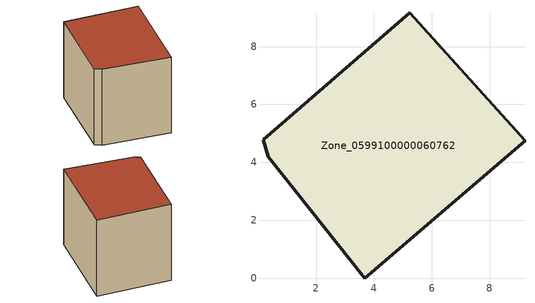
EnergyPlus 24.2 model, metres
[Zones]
Zone_0599100000060762
 floor ground (C_G): 3.69,0 0.34,4.2 0.17,4.77 5.24,9.16 9.22,4.74 z0
 wall outside (C_F): 9.22,4.74 5.24,9.16 0.17,4.77 0.34,4.2 3.69,0 9.22,4.74 z0:6.79
 roof outside (C_R): 0.34,4.2 3.69,0 9.22,4.74 5.24,9.16 0.17,4.77 z6.79
[BUILDING]
Pand.0599100000060762: North Axis=0; Terrain=City; Loads Convergence Tolerance Value=0.04; Temperature Convergence Tolerance Value=0.4; Solar Distribution=FullExterior; Maximum Number of Warmup Days=25; Minimum Number of Warmup Days=1
[Site:Location]
Rotterdam.The.Hague.AP_ZH_NLD Design_Conditions: Latitude=51.96; Longitude=4.45; Time Zone=1; Elevation=-4.5
[SITE:GROUNDTEMPERATURE:BUILDINGSURFACE]
18, 18, 18, 18, 18, 18, 18, 18, 18, 18, 18, 18
[MATERIAL] Thermal Absorptance=0.9; Solar Absorptance=0.7; Visible Absorptance=0.7
Name | Roughness | Thickness | Conductivity | Density | Specific Heat
G.TC.1946 | MediumSmooth | 0.15 | 1 | 540 | 1210
F.TC.1946 | Rough | 0.3 | 0.857143 | 1920 | 840
R.TC.1946 | MediumRough | 0.2 | 0.909091 | 1500 | 1000
[CONSTRUCTION]
C_G: G.TC.1946
C_F: F.TC.1946
C_R: R.TC.1946
[ZONE]
Zone_0599100000060762: Type=1; Multiplier=1; Ceiling Height=Autocalculate; Volume=Autocalculate; Floor Area=autocalculate; Part of Total Floor Area=Yes
[ZONEINFILTRATION:DESIGNFLOWRATE]
Infil_Zone_0599100000060762: Zone or ZoneList or Space or SpaceList=Zone_0599100000060762; Schedule=AlwaysOn; Design Flow Rate Calculation Method=Flow/Area; Flow Rate per Floor Area=0.003; Constant Term Coefficient=1; Temperature Term Coefficient=0; Velocity Term Coefficient=0; Velocity Squared Term Coefficient=0
[HVACTEMPLATE:ZONE:IDEALLOADSAIRSYSTEM]
Zone_0599100000060762: Maximum Heating Supply Air Temperature=50; Minimum Cooling Supply Air Temperature=13; Maximum Heating Supply Air Humidity Ratio=0.0156; Minimum Cooling Supply Air Humidity Ratio=0.0077; Heating Limit=NoLimit; Cooling Limit=NoLimit; Dehumidification Control Type=ConstantSensibleHeatRatio; Cooling Sensible Heat Ratio=0.7; Dehumidification Setpoint=60; Humidification Control Type=None; Humidification Setpoint=30; Outdoor Air Method=None; Outdoor Air Flow Rate per Person=0.00944; Outdoor Air Flow Rate per Zone Floor Area=0; Outdoor Air Flow Rate per Zone=0; Demand Controlled Ventilation Type=None; Outdoor Air Economizer Type=NoEconomizer; Heat Recovery Type=None; Sensible Heat Recovery Effectiveness=0.7; Latent Heat Recovery Effectiveness=0.65
[ZONECONTROL:THERMOSTAT]
ThermostatControl_Zone_0599100000060762: Zone or ZoneList=Zone_0599100000060762; Control Type Schedule=DualSetpointControlType; Control 1=Thermostat_Zone_0599100000060762; Temperature Difference Between Cutout And Setpoint=0
[THERMOSTATSETPOINT:DUALSETPOINT]
Thermostat_Zone_0599100000060762: Heating Setpoint Temperature Schedule=HeatingSetpoint_Zone_0599100000060762; Cooling Setpoint Temperature Schedule=CoolingSetpoint_Zone_0599100000060762
[SCHEDULE:COMPACT]
HeatingSetpoint_Zone_0599100000060762: Through: 12/31, For: AllDays, Until: 24:00, 21
CoolingSetpoint_Zone_0599100000060762: Through: 12/31, For: AllDays, Until: 24:00, 24
DualSetpointControlType: Through: 12/31, For: AllDays, Until: 24:00, 4
AlwaysOn: Through: 12/31, For: AllDays, Until: 24:00, 1
